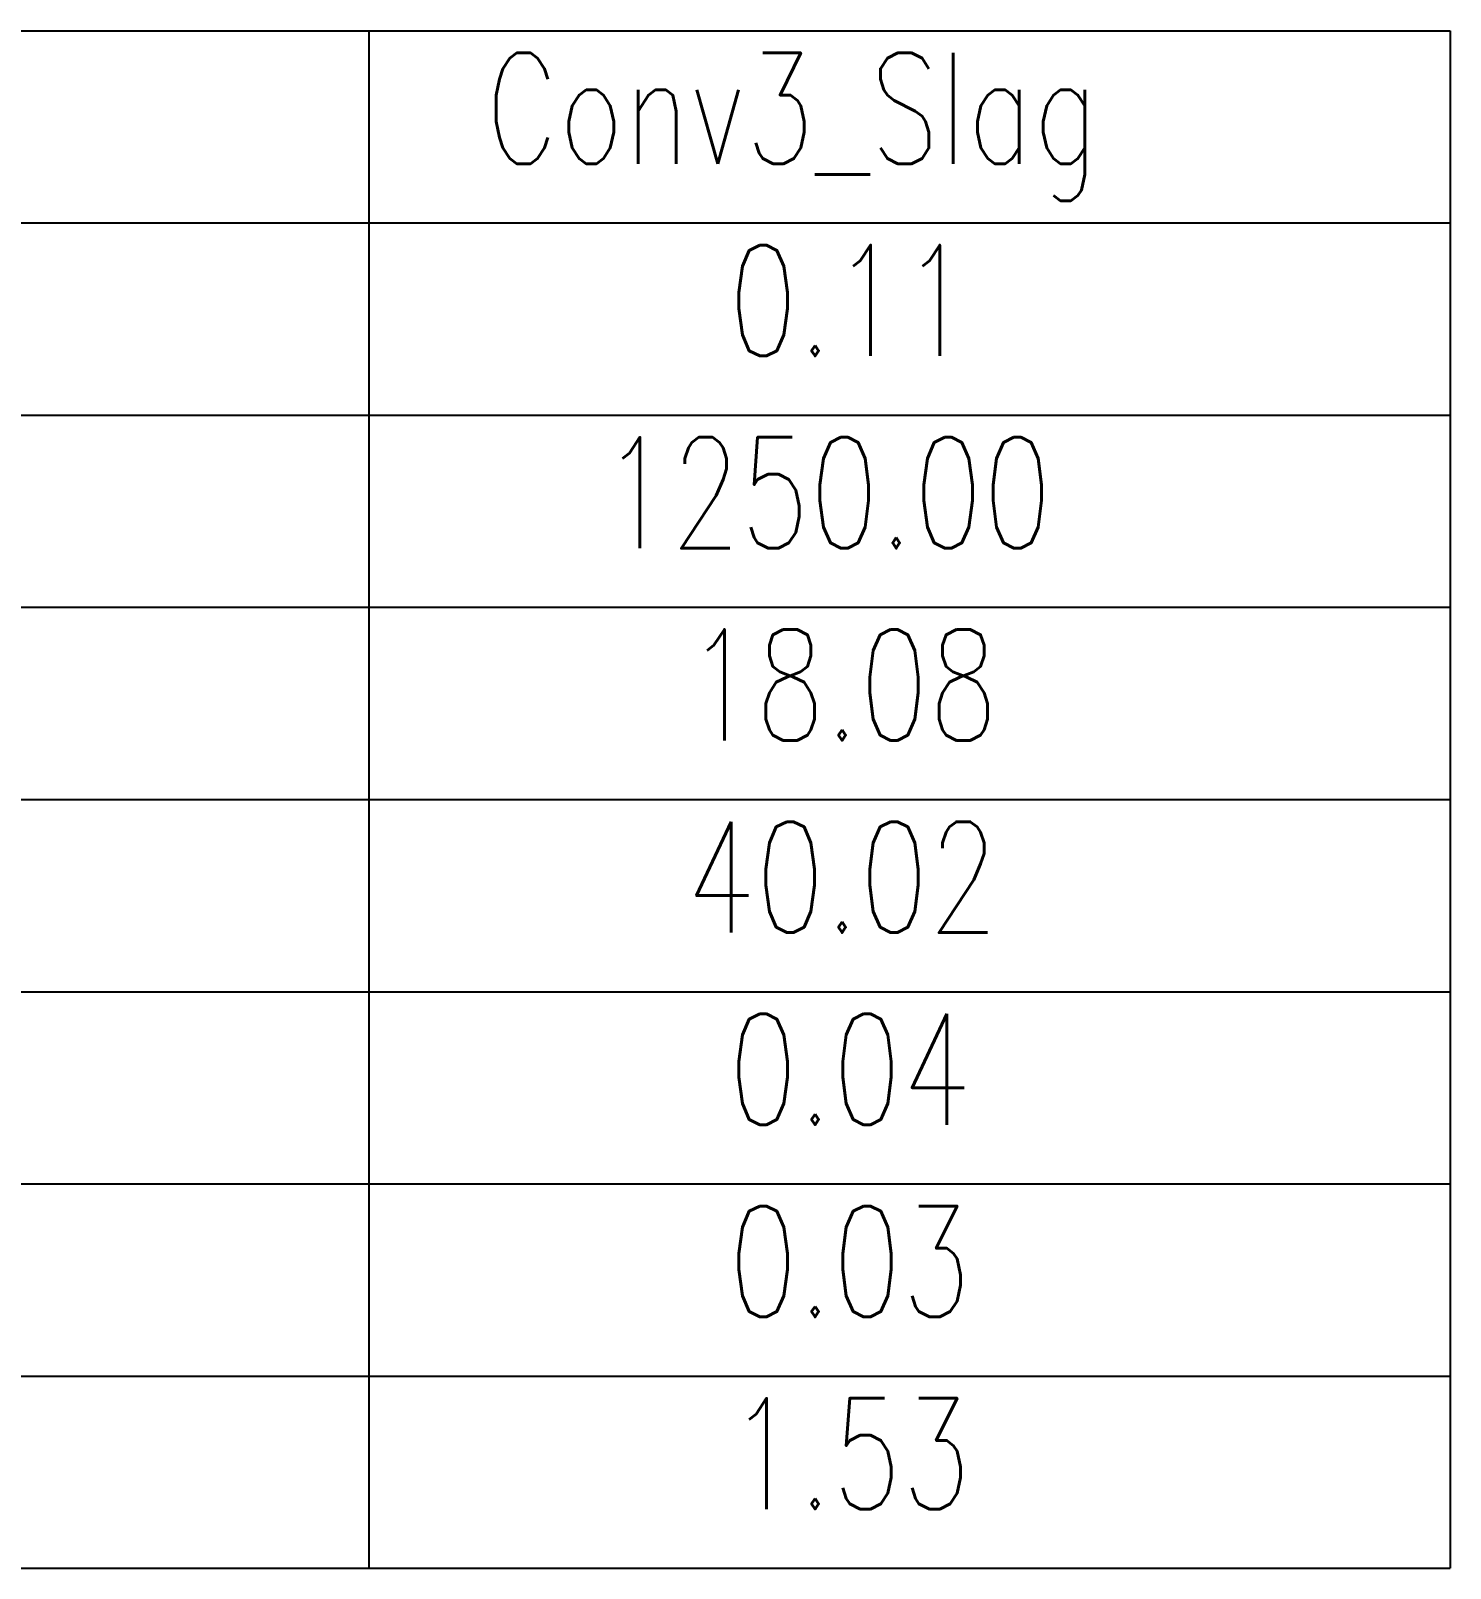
# Model space of a CAD drawing. Extents: x 0 to 421, y 0 to 297.
# Drawn here: x 186.57 to 224.98, y 53.4 to 95 of the extents above; entities that cross this region are included whole.
import ezdxf

# ---------------------------------------------------------------- set-up
doc = ezdxf.new("R2010")
doc.units = 0
doc.layers.add('SCD_ANN', color=14, linetype='CONTINUOUS')
doc.styles.get("Standard").update_dxf_attribs({"font": 'STANDARD'})

# ---------------------------------------------------------------- blocks, each defined once
blk = doc.blocks.new('ANNBLK_132')
at = {"layer": 'SCD_ANN', "linetype": 'CONTINUOUS'}
for p, q in [((0, 0), (158.628571, 0)), ((129.371429, 0), (129.371429, -41.6)), ((158.628571, 0), (158.628571, -41.6)), ((0, -5.2), (158.628571, -5.2)), ((0, -10.4), (158.628571, -10.4)), ((0, -15.6), (158.628571, -15.6)), ((0, -20.8), (158.628571, -20.8)), ((0, -26), (158.628571, -26)), ((0, -31.2), (158.628571, -31.2)), ((0, -36.4), (158.628571, -36.4)), ((0, -41.6), (158.628571, -41.6))]:
    blk.add_line(p, q, dxfattribs=at)

msp = doc.modelspace()

# ---------------------------------------------------------------- block references
at = {"layer": 'SCD_ANN'}
ref = msp.add_blockref('ANNBLK_132', (66.35, 95), dxfattribs=at)
ref.add_attrib('ANNOT32', ' Conv3_Slag ', (197.378571, 91.4), dxfattribs={"height": 3, "width": 0.8})
ref.add_attrib('ANNOT33', ' 0.11 ', (203.95, 86.2), dxfattribs={"height": 3, "width": 0.8})
ref.add_attrib('ANNOT34', ' 1250.00 ', (200.521429, 81), dxfattribs={"height": 3, "width": 0.8})
ref.add_attrib('ANNOT35', ' 18.08 ', (202.807143, 75.8), dxfattribs={"height": 3, "width": 0.8})
ref.add_attrib('ANNOT36', ' 40.02 ', (202.807143, 70.6), dxfattribs={"height": 3, "width": 0.8})
ref.add_attrib('ANNOT37', ' 0.04 ', (203.95, 65.4), dxfattribs={"height": 3, "width": 0.8})
ref.add_attrib('ANNOT38', ' 0.03 ', (203.95, 60.2), dxfattribs={"height": 3, "width": 0.8})
ref.add_attrib('ANNOT39', ' 1.53 ', (203.95, 55), dxfattribs={"height": 3, "width": 0.8})

doc.saveas('drawing.dxf')
